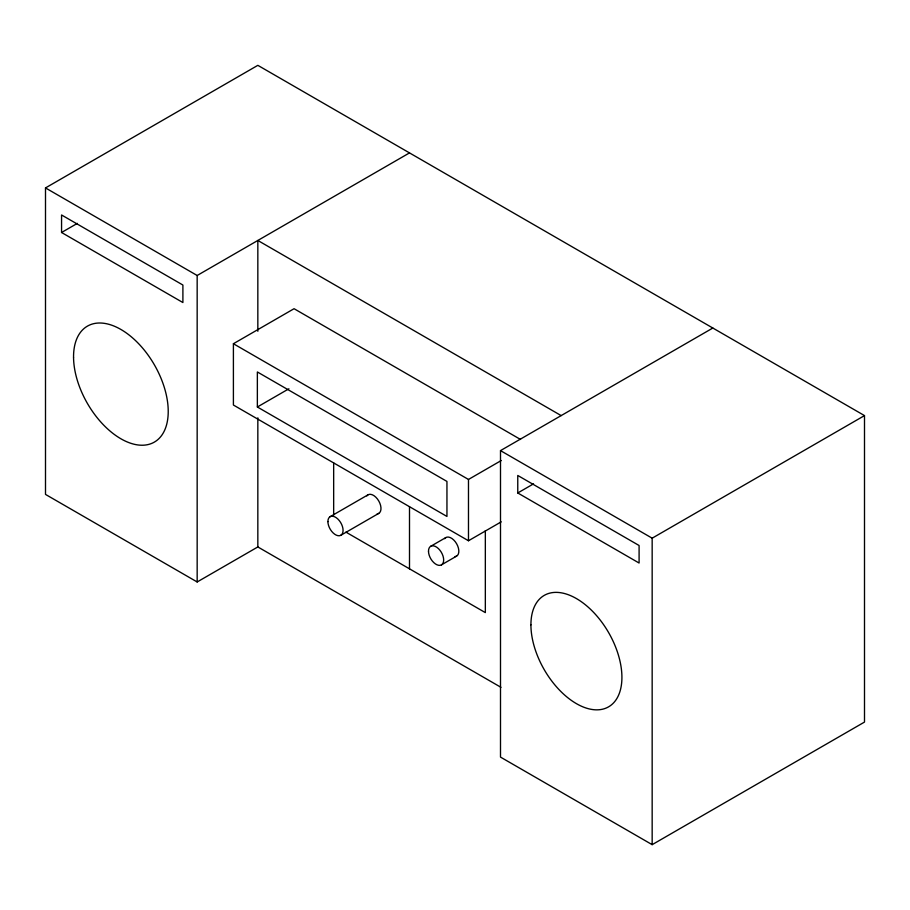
<?xml version="1.0" encoding="UTF-8"?>
<svg xmlns="http://www.w3.org/2000/svg" width="910" height="910" viewBox="0 0 910 910"><rect width="100%" height="100%" fill="white"/><g stroke="black" fill="none" stroke-linecap="round" stroke-linejoin="round"><path stroke-width="1.36" d="M500.989 687.334L257.837 546.944L197.163 581.968L45.5 494.403L45.5 187.926L257.837 65.338L864.5 415.597L864.5 722.074L652.163 844.662L500.5 757.097L500.5 450.621L712.837 328.032M61.561 232.494L182.899 302.541L182.899 285.035L61.561 214.976L61.561 232.494L77.339 223.382M45.5 187.926L197.163 275.491L409.5 152.903M501.239 521.839L468.479 540.756L233.404 405.03L233.404 343.73L294.066 308.706L520.531 439.462M257.359 406.998L446.947 516.448L446.947 481.424L257.359 371.962L257.359 406.998L288.914 388.775M330.125 516.698L368.038 494.801M340.852 535.273L378.765 513.376M233.404 343.73L468.479 479.456L501.239 460.54M517.767 492.97L639.093 563.028L639.093 545.511L517.767 475.464L517.767 492.97L533.533 483.87M430.714 546.296L445.889 537.537M441.441 564.871L456.615 556.112M500.5 450.621L652.163 538.185L864.5 415.597M561.163 415.597L257.837 240.468L257.837 331.274M345.902 532.111L485.337 612.612L485.337 530.701M652.163 538.185L652.163 844.662M468.479 479.456L468.479 540.756M409.5 506.688L409.5 568.83M333.663 462.906L333.663 515.162M257.837 417.826L257.837 546.944M197.163 275.491L197.163 581.968M444.683 538.663A10.727 6.188 60 0 1 456.615 543.736A10.727 6.188 60 0 1 455.046 556.601M366.832 495.916A10.727 6.188 60 0 1 378.765 500.989A10.727 6.188 60 0 1 377.195 513.866M73.551 357.357A66.953 38.652 60 0 0 144.986 445.081A66.953 38.652 60 0 0 144.121 349.906A66.953 38.652 60 0 0 73.551 357.357M530.917 624.84A64.348 37.151 60 0 0 599.167 709.743A64.348 37.151 60 0 0 599.167 618.743A64.348 37.151 60 0 0 530.917 624.84M327.907 521.601A10.727 6.188 60 0 0 339.282 535.751A10.727 6.188 60 0 0 339.282 520.588A10.727 6.188 60 0 0 327.907 521.601M428.496 551.21A10.727 6.188 60 0 0 439.871 565.36A10.727 6.188 60 0 0 439.871 550.186A10.727 6.188 60 0 0 428.496 551.21"/></g></svg>
